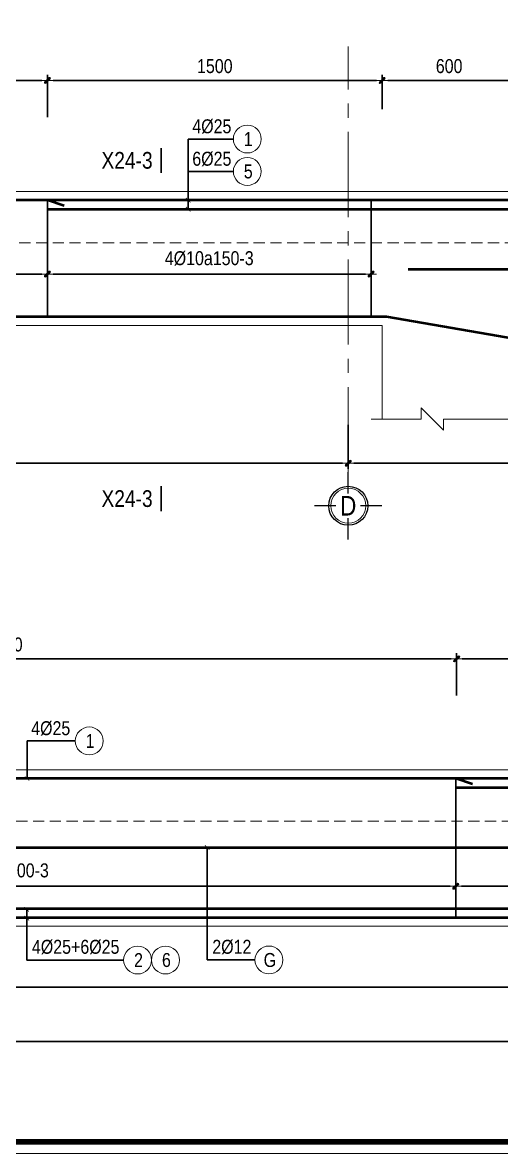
# Model space of a CAD drawing. Header units: millimetres. Extents: x 397144 to 8960116, y 345581 to 674207.
# Drawn here: x 4981456 to 4983601, y 648891 to 653957 of the extents above; entities that cross this region are included whole.
import ezdxf
from ezdxf.enums import TextEntityAlignment as Align
from ezdxf.xclip import XClip

# ---------------------------------------------------------------- set-up
doc = ezdxf.new("R2010")
doc.units = ezdxf.units.MM
doc.header["$XCLIPFRAME"] = 0
doc.header["$PDSIZE"] = -10
doc.linetypes.add('CENTER2', pattern=[28.575, 19.05, -3.175, 3.175, -3.175])
doc.linetypes.add('HIDDEN', pattern=[0.375, 0.25, -0.125])
doc.layers.get('0').update_dxf_attribs({"linetype": 'CONTINUOUS'})
doc.layers.get('Defpoints').update_dxf_attribs({"color": 12, "linetype": 'CONTINUOUS'})
for name, color, linetype, lineweight in [('2', 2, 'CONTINUOUS', 20), ('CDAI', 8, 'CONTINUOUS', 30), ('CTHEP', 2, 'CONTINUOUS', 50), ('DBAO', 3, 'CONTINUOUS', 20), ('DGIONG', 4, 'CONTINUOUS', 13), ('KTH', 150, 'CONTINUOUS', 5), ('Net khuat', 8, 'HIDDEN', 13), ('STICK', 1, 'CONTINUOUS', 9), ('TEXT', 7, 'CONTINUOUS', 15)]:
    doc.layers.add(name, color=color, linetype=linetype, lineweight=lineweight)
doc.layers.add('8', color=8, linetype='CONTINUOUS')
doc.styles.add('HELVECONDENSE', font='VHELVCN_0.TTF')
doc.styles.add('Star-HelCon', font='VHELVCN_0.TTF')
doc.styles.add('TTP-HelCon', font='VHELVCN_0.TTF')
doc.styles.add('VNI-HELVE-CONDENSE', font='VHELVCN_0.TTF')
doc.dimstyles.new('kc-25', dxfattribs={"dimtxt": 62.5, "dimasz": 20, "dimexe": 20, "dimexo": 50, "dimgap": 25, "dimtad": 3, "dimdec": 0, "dimzin": 0, "dimdsep": 46, "dimtxsty": 'VNI-HELVE-CONDENSE', "dimblk": 'DIM', "dimcen": 2.5, "dimclrd": 256, "dimclre": 154, "dimclrt": 7, "dimaunit": 1, "dimadec": 0, "dimazin": 0, "dimtfac": 1, "dimtdec": 0, "dimtix": 1, "dimtmove": 0, "dimatfit": 3, "dimldrblk": 'DOT', "dimfxl": 1, "dimtolj": 1, "dimtzin": 0, "dimarcsym": 0})
doc.dimstyles.new('TTP-25', dxfattribs={"dimscale": 25, "dimtxt": 2.5, "dimasz": 1, "dimexe": 1, "dimexo": 1, "dimgap": 0.09, "dimtad": 0, "dimdec": 4, "dimrnd": 5, "dimzin": 9, "dimdsep": 46, "dimtxsty": 'TTP-HelCon', "dimblk": 'Stick1', "dimcen": 0.09, "dimdle": 1.5, "dimclrd": 256, "dimclre": 256, "dimclrt": 7, "dimadec": 0, "dimazin": 0, "dimtfac": 1, "dimtdec": 4, "dimtmove": 0, "dimatfit": 3, "dimldrblk": '_ArchTick1', "dimfxl": 1, "dimtvp": 1, "dimtolj": 1, "dimtzin": 0, "dimarcsym": 0})

# ---------------------------------------------------------------- blocks, each defined once
blk = doc.blocks.new('CHG_XX_Khung ten')
blk.add_lwpolyline([(15, 579), (826, 579), (826, 15), (15, 15)], close=True)
at = {"color": 4, "linetype": 'Continuous', "const_width": 1}
blk.add_lwpolyline([(17, 577), (824, 577), (824, 17), (17, 17)], close=True, dxfattribs=at)
blk = doc.blocks.new('Stick1')
at = {"layer": 'STICK'}
h = blk.add_hatch(color=256, dxfattribs=at)
edge = h.paths.add_edge_path()
edge.add_line((0.3, 0.5), (-0.5, -0.3))
edge.add_arc((-0.4, -0.4), 0.141, 135, 315)
edge.add_line((-0.3, -0.5), (0.5, 0.3))
edge.add_arc((0.4, 0.4), 0.141, 315, 495)
blk.add_line((1, 0), (-1, 0), dxfattribs=at)
blk.add_lwpolyline([(0.3, 0.5), (-0.5, -0.3, 1), (-0.3, -0.5), (0.5, 0.3, 1), (0.3, 0.5, 1)], format="xyb", dxfattribs=at)
blk = doc.blocks.new('*D8875')
at = {"layer": 'Defpoints', "color": 0, "transparency": 16777216}
for p in [(5202725.3, 636979.5), (5204830.3, 636963), (5202725.3, 636905.5)]:
    blk.add_point(p, dxfattribs=at)
at = {"layer": 'KTH', "lineweight": -2, "transparency": 16777216}
for p, q in [((5202725.3, 636954.5), (5202725.3, 636880.5)), ((5204830.3, 636938), (5204830.3, 636880.5)), ((5204805.3, 636905.5), (5202750.3, 636905.5))]:
    blk.add_line(p, q, dxfattribs=at)
at = {"layer": 'KTH', "lineweight": -2, "transparency": 16777216, "xscale": 25, "yscale": 25, "zscale": 25, "rotation": 180}
blk.add_blockref('Stick1', (5202725.3, 636905.5), dxfattribs=at)
at = {"layer": 'KTH', "lineweight": -2, "transparency": 16777216, "xscale": 25, "yscale": 25, "zscale": 25}
blk.add_blockref('Stick1', (5204830.3, 636905.5), dxfattribs=at)
at = {"layer": 'KTH', "color": 7, "transparency": 16777216, "insert": (5203777.8, 636975.4), "char_height": 62.5, "attachment_point": 5, "style": 'TTP-HelCon'}
blk.add_mtext('\\A1;4Þ10a150-3', dxfattribs=at)
blk = doc.blocks.new('_ArchTick1')
at = {"color": 0, "const_width": 3.81}
blk.add_lwpolyline([(-12.7, -12.7), (12.7, 12.7)], dxfattribs=at)
blk = doc.blocks.new('*D8881')
at = {"layer": 'Defpoints', "color": 0, "transparency": 16777216}
for p in [(5191129.2, 637197.1), (5194180.3, 637197.1), (5191129.2, 637057.1)]:
    blk.add_point(p, dxfattribs=at)
at = {"layer": 'KTH', "lineweight": -2, "transparency": 16777216}
for p, q in [((5191129.2, 637172.1), (5191129.2, 637032.1)), ((5194180.3, 637172.1), (5194180.3, 637032.1)), ((5194155.3, 637057.1), (5191154.2, 637057.1))]:
    blk.add_line(p, q, dxfattribs=at)
at = {"layer": 'KTH', "lineweight": -2, "transparency": 16777216, "xscale": 25, "yscale": 25, "zscale": 25, "rotation": 180}
blk.add_blockref('Stick1', (5191129.2, 637057.1), dxfattribs=at)
at = {"layer": 'KTH', "lineweight": -2, "transparency": 16777216, "xscale": 25, "yscale": 25, "zscale": 25}
blk.add_blockref('Stick1', (5194180.3, 637057.1), dxfattribs=at)
at = {"layer": 'KTH', "color": 7, "transparency": 16777216, "insert": (5192654.7, 637127), "char_height": 62.5, "attachment_point": 5, "style": 'TTP-HelCon'}
blk.add_mtext('\\A1;4Þ10a200-3', dxfattribs=at)
blk = doc.blocks.new('*D8882')
at = {"layer": 'Defpoints', "color": 0, "transparency": 16777216}
for p in [(5194180.3, 637197.1), (5195630.3, 637114.6), (5194180.3, 637057.1)]:
    blk.add_point(p, dxfattribs=at)
at = {"layer": 'KTH', "lineweight": -2, "transparency": 16777216}
for p, q in [((5194180.3, 637172.1), (5194180.3, 637032.1)), ((5195630.3, 637089.6), (5195630.3, 637032.1)), ((5195605.3, 637057.1), (5194205.3, 637057.1))]:
    blk.add_line(p, q, dxfattribs=at)
at = {"layer": 'KTH', "lineweight": -2, "transparency": 16777216, "xscale": 25, "yscale": 25, "zscale": 25, "rotation": 180}
blk.add_blockref('Stick1', (5194180.3, 637057.1), dxfattribs=at)
at = {"layer": 'KTH', "lineweight": -2, "transparency": 16777216, "xscale": 25, "yscale": 25, "zscale": 25}
blk.add_blockref('Stick1', (5195630.3, 637057.1), dxfattribs=at)
at = {"layer": 'KTH', "color": 7, "transparency": 16777216, "insert": (5194905.3, 637127), "char_height": 62.5, "attachment_point": 5, "style": 'TTP-HelCon'}
blk.add_mtext('\\A1;4Þ10a150-3', dxfattribs=at)
blk = doc.blocks.new('*D8883')
at = {"layer": 'Defpoints', "color": 0, "transparency": 16777216}
for p in [(5194180.3, 637924.5), (5191129.2, 637735.5), (5194180.3, 637735.5)]:
    blk.add_point(p, dxfattribs=at)
at = {"layer": 'KTH', "lineweight": -2, "transparency": 16777216}
for p, q in [((5191129.2, 637760.5), (5191129.2, 637949.5)), ((5194180.3, 637760.5), (5194180.3, 637949.5)), ((5191154.2, 637924.5), (5194155.3, 637924.5))]:
    blk.add_line(p, q, dxfattribs=at)
at = {"layer": 'KTH', "lineweight": -2, "transparency": 16777216, "xscale": 25, "yscale": 25, "zscale": 25, "rotation": 180}
blk.add_blockref('Stick1', (5191129.2, 637924.5), dxfattribs=at)
at = {"layer": 'KTH', "lineweight": -2, "transparency": 16777216, "xscale": 25, "yscale": 25, "zscale": 25}
blk.add_blockref('Stick1', (5194180.3, 637924.5), dxfattribs=at)
at = {"layer": 'KTH', "color": 7, "transparency": 16777216, "insert": (5192654.7, 637988.4), "char_height": 62.5, "attachment_point": 5, "style": 'TTP-HelCon'}
blk.add_mtext('\\A1;3050', dxfattribs=at)
blk = doc.blocks.new('*D8884')
at = {"layer": 'Defpoints', "color": 0, "transparency": 16777216}
for p in [(5195680.3, 637924.5), (5194180.3, 637771.4), (5195680.3, 637771.4)]:
    blk.add_point(p, dxfattribs=at)
at = {"layer": 'KTH', "lineweight": -2, "transparency": 16777216}
for p, q in [((5194180.3, 637796.4), (5194180.3, 637949.5)), ((5195680.3, 637796.4), (5195680.3, 637949.5)), ((5194205.3, 637924.5), (5195655.3, 637924.5))]:
    blk.add_line(p, q, dxfattribs=at)
at = {"layer": 'KTH', "lineweight": -2, "transparency": 16777216, "xscale": 25, "yscale": 25, "zscale": 25, "rotation": 180}
blk.add_blockref('Stick1', (5194180.3, 637924.5), dxfattribs=at)
at = {"layer": 'KTH', "lineweight": -2, "transparency": 16777216, "xscale": 25, "yscale": 25, "zscale": 25}
blk.add_blockref('Stick1', (5195680.3, 637924.5), dxfattribs=at)
at = {"layer": 'KTH', "color": 7, "transparency": 16777216, "insert": (5194930.3, 637988.4), "char_height": 62.5, "attachment_point": 5, "style": 'TTP-HelCon'}
blk.add_mtext('\\A1;1500', dxfattribs=at)
blk = doc.blocks.new('*D8885')
at = {"layer": 'Defpoints', "color": 0, "transparency": 16777216}
for p in [(5189578.2, 636407.1), (5195528.2, 636407.1), (5189578.2, 636209.1)]:
    blk.add_point(p, dxfattribs=at)
at = {"layer": 'KTH', "lineweight": -2, "transparency": 16777216}
for p, q in [((5189578.2, 636382.1), (5189578.2, 636184.1)), ((5195528.2, 636382.1), (5195528.2, 636184.1)), ((5195503.2, 636209.1), (5189603.2, 636209.1))]:
    blk.add_line(p, q, dxfattribs=at)
at = {"layer": 'KTH', "lineweight": -2, "transparency": 16777216, "xscale": 25, "yscale": 25, "zscale": 25, "rotation": 180}
blk.add_blockref('Stick1', (5189578.2, 636209.1), dxfattribs=at)
at = {"layer": 'KTH', "lineweight": -2, "transparency": 16777216, "xscale": 25, "yscale": 25, "zscale": 25}
blk.add_blockref('Stick1', (5195528.2, 636209.1), dxfattribs=at)
at = {"layer": 'KTH', "color": 7, "transparency": 16777216, "insert": (5192553.2, 636273), "char_height": 62.5, "attachment_point": 5, "style": 'TTP-HelCon'}
blk.add_mtext('\\A1;5950', dxfattribs=at)
blk = doc.blocks.new('*D8886')
at = {"layer": 'Defpoints', "color": 0, "transparency": 16777216}
for p in [(5195528.2, 636407.1), (5205028.2, 636407.1), (5205028.2, 636209.1)]:
    blk.add_point(p, dxfattribs=at)
at = {"layer": 'KTH', "lineweight": -2, "transparency": 16777216}
for p, q in [((5195528.2, 636382.1), (5195528.2, 636184.1)), ((5205028.2, 636382.1), (5205028.2, 636184.1)), ((5195553.2, 636209.1), (5205003.2, 636209.1))]:
    blk.add_line(p, q, dxfattribs=at)
at = {"layer": 'KTH', "lineweight": -2, "transparency": 16777216, "xscale": 25, "yscale": 25, "zscale": 25, "rotation": 180}
blk.add_blockref('Stick1', (5195528.2, 636209.1), dxfattribs=at)
at = {"layer": 'KTH', "lineweight": -2, "transparency": 16777216, "xscale": 25, "yscale": 25, "zscale": 25}
blk.add_blockref('Stick1', (5205028.2, 636209.1), dxfattribs=at)
at = {"layer": 'KTH', "color": 7, "transparency": 16777216, "insert": (5200278.2, 636272.9), "char_height": 62.5, "attachment_point": 5, "style": 'TTP-HelCon'}
blk.add_mtext('\\A1;9500', dxfattribs=at)
blk = doc.blocks.new('*D8888')
at = {"layer": 'Defpoints', "color": 0, "transparency": 16777216}
for p in [(5198680.3, 637045.6), (5202725.3, 637045.5), (5202725.3, 636905.5)]:
    blk.add_point(p, dxfattribs=at)
at = {"layer": 'KTH', "lineweight": -2, "transparency": 16777216}
for p, q in [((5198680.3, 637020.6), (5198680.3, 636880.5)), ((5202725.3, 637020.5), (5202725.3, 636880.5)), ((5198705.3, 636905.5), (5202700.3, 636905.5))]:
    blk.add_line(p, q, dxfattribs=at)
at = {"layer": 'KTH', "lineweight": -2, "transparency": 16777216, "xscale": 25, "yscale": 25, "zscale": 25, "rotation": 180}
blk.add_blockref('Stick1', (5198680.3, 636905.5), dxfattribs=at)
at = {"layer": 'KTH', "lineweight": -2, "transparency": 16777216, "xscale": 25, "yscale": 25, "zscale": 25}
blk.add_blockref('Stick1', (5202725.3, 636905.5), dxfattribs=at)
at = {"layer": 'KTH', "color": 7, "transparency": 16777216, "insert": (5200702.8, 636975.4), "char_height": 62.5, "attachment_point": 5, "style": 'TTP-HelCon'}
blk.add_mtext('\\A1;4Þ10a200-3', dxfattribs=at)
blk = doc.blocks.new('*D8890')
at = {"layer": 'Defpoints', "color": 0, "transparency": 16777216}
for p in [(5198680.3, 637924.4), (5198680.3, 637735.5), (5202729.3, 637735.5)]:
    blk.add_point(p, dxfattribs=at)
at = {"layer": 'KTH', "lineweight": -2, "transparency": 16777216}
for p, q in [((5198680.3, 637760.5), (5198680.3, 637949.4)), ((5202729.3, 637760.5), (5202729.3, 637949.4)), ((5202704.3, 637924.4), (5198705.3, 637924.4))]:
    blk.add_line(p, q, dxfattribs=at)
at = {"layer": 'KTH', "lineweight": -2, "transparency": 16777216, "xscale": 25, "yscale": 25, "zscale": 25, "rotation": 180}
blk.add_blockref('Stick1', (5198680.3, 637924.4), dxfattribs=at)
at = {"layer": 'KTH', "lineweight": -2, "transparency": 16777216, "xscale": 25, "yscale": 25, "zscale": 25}
blk.add_blockref('Stick1', (5202729.3, 637924.4), dxfattribs=at)
at = {"layer": 'KTH', "color": 7, "transparency": 16777216, "insert": (5200704.8, 637988.3), "char_height": 62.5, "attachment_point": 5, "style": 'TTP-HelCon'}
blk.add_mtext('\\A1;4050', dxfattribs=at)
blk = doc.blocks.new('*D8892')
at = {"layer": 'Defpoints', "color": 0, "transparency": 16777216}
for p in [(5204830.3, 637924.5), (5202729.3, 637735.4), (5204830.3, 637735.4)]:
    blk.add_point(p, dxfattribs=at)
at = {"layer": 'KTH', "lineweight": -2, "transparency": 16777216}
for p, q in [((5202729.3, 637760.4), (5202729.3, 637949.5)), ((5204830.3, 637760.4), (5204830.3, 637949.5)), ((5202754.3, 637924.5), (5204805.3, 637924.5))]:
    blk.add_line(p, q, dxfattribs=at)
at = {"layer": 'KTH', "lineweight": -2, "transparency": 16777216, "xscale": 25, "yscale": 25, "zscale": 25, "rotation": 180}
blk.add_blockref('Stick1', (5202729.3, 637924.5), dxfattribs=at)
at = {"layer": 'KTH', "lineweight": -2, "transparency": 16777216, "xscale": 25, "yscale": 25, "zscale": 25}
blk.add_blockref('Stick1', (5204830.3, 637924.5), dxfattribs=at)
at = {"layer": 'KTH', "color": 7, "transparency": 16777216, "insert": (5203779.8, 637988.3), "char_height": 62.5, "attachment_point": 5, "style": 'TTP-HelCon'}
blk.add_mtext('\\A1;2100', dxfattribs=at)
blk = doc.blocks.new('dau truc')
blk.add_circle((0, 0), 180)
at = {"layer": '8'}
for p, q in [((0, 127), (0, 345)), ((-127, 0), (-345, 0)), ((345, 0), (127, 0)), ((0, -345), (0, -127))]:
    blk.add_line(p, q, dxfattribs=at)
blk.add_circle((0, 0), 200, dxfattribs=at)
at = {"layer": 'TEXT', "style": 'HELVECONDENSE'}
blk.add_attdef('A', text='', height=233, dxfattribs=at).set_placement((0, 0), align=Align.MIDDLE)
blk = doc.blocks.new('DIM')
h = blk.add_hatch(color=1)
h.paths.add_polyline_path([(0.49, 0.29, 1), (0.29, 0.49), (-0.19, 0), (0.19, 0)])
h.paths.add_polyline_path([(0.19, 0), (-0.19, 0), (-0.49, -0.29, 1), (-0.29, -0.49)])
at = {"color": 9}
for p, q in [((-0.19, 0), (-1.5, 0)), ((0.19, 0), (1.5, 0))]:
    blk.add_line(p, q, dxfattribs=at)
at = {"color": 1}
for p, q in [((-0.49, -0.29), (0.29, 0.49)), ((-0.29, -0.49), (0.49, 0.29)), ((-0.19, 0), (0.19, 0))]:
    blk.add_line(p, q, dxfattribs=at)
blk.add_arc((-0.39, -0.39), 0.138, 135, 315, dxfattribs=at)
blk = doc.blocks.new('*D8893')
at = {"layer": 'Defpoints', "color": 0, "transparency": 16777216}
for p in [(5196280.3, 637924.5), (5195680.3, 637771.4), (5196280.3, 637771.4)]:
    blk.add_point(p, dxfattribs=at)
at = {"layer": 'KTH', "lineweight": -2, "transparency": 16777216}
for p, q in [((5195680.3, 637796.4), (5195680.3, 637949.5)), ((5196280.3, 637796.4), (5196280.3, 637949.5)), ((5195705.3, 637924.5), (5196255.3, 637924.5))]:
    blk.add_line(p, q, dxfattribs=at)
at = {"layer": 'KTH', "lineweight": -2, "transparency": 16777216, "xscale": 25, "yscale": 25, "zscale": 25, "rotation": 180}
blk.add_blockref('Stick1', (5195680.3, 637924.5), dxfattribs=at)
at = {"layer": 'KTH', "lineweight": -2, "transparency": 16777216, "xscale": 25, "yscale": 25, "zscale": 25}
blk.add_blockref('Stick1', (5196280.3, 637924.5), dxfattribs=at)
at = {"layer": 'KTH', "color": 7, "transparency": 16777216, "insert": (5195980.3, 637988.4), "char_height": 62.5, "attachment_point": 5, "style": 'TTP-HelCon'}
blk.add_mtext('\\A1;600', dxfattribs=at)
blk = doc.blocks.new('*D8898')
at = {"layer": 'Defpoints', "color": 0, "transparency": 16777216}
for p in [(5197680.3, 636727.1), (5203480.3, 636664.4), (5203480.3, 636452.9)]:
    blk.add_point(p, dxfattribs=at)
at = {"layer": 'KTH', "lineweight": -2, "transparency": 16777216}
for p, q in [((5197680.3, 636702.1), (5197680.3, 636427.9)), ((5203480.3, 636639.4), (5203480.3, 636427.9)), ((5197705.3, 636452.9), (5203455.3, 636452.9))]:
    blk.add_line(p, q, dxfattribs=at)
at = {"layer": 'KTH', "lineweight": -2, "transparency": 16777216, "xscale": 25, "yscale": 25, "zscale": 25, "rotation": 180}
blk.add_blockref('Stick1', (5197680.3, 636452.9), dxfattribs=at)
at = {"layer": 'KTH', "lineweight": -2, "transparency": 16777216, "xscale": 25, "yscale": 25, "zscale": 25}
blk.add_blockref('Stick1', (5203480.3, 636452.9), dxfattribs=at)
at = {"layer": 'KTH', "color": 7, "transparency": 16777216, "insert": (5200580.3, 636516.7), "char_height": 62.5, "attachment_point": 5, "style": 'TTP-HelCon'}
blk.add_mtext('\\A1;5800', dxfattribs=at)
blk = doc.blocks.new('MC')
at = {"layer": 'CTHEP', "const_width": 10}
blk.add_lwpolyline([(0, 150), (0, 0)], dxfattribs=at)
at = {"layer": 'TEXT', "style": 'TTP-HelCon'}
blk.add_attdef('A', text='', height=100, dxfattribs=at).set_placement((-50, 25.5), align=Align.RIGHT)
blk = doc.blocks.new('AX-24')
at = {"layer": 'CDAI', "ltscale": 52.5}
for p, q in [((5194180.29063, 637392.12787), (5194180.29063, 636862.12787)), ((5195630.29063, 637392.12787), (5195630.29063, 636862.12787)), ((5202725.31517, 637392.05573), (5202725.31517, 636766.08473))]:
    blk.add_line(p, q, dxfattribs=at)
at = {"layer": 'CTHEP'}
for p, q in [((5194255.29063, 637363.12787), (5194180.29063, 637388.12787)), ((5202800.31517, 637363.05573), (5202725.31517, 637388.05573)), ((5194180.3301, 637348.11471), (5198680.28802, 637348.10307)), ((5202729.35465, 637348.11471), (5207029.31657, 637348.11471)), ((5195796.91595, 637079.11597), (5205378.97758, 637079.06784)), ((5197680.28802, 636806.08207), (5203480.31517, 636806.01871))]:
    blk.add_line(p, q, dxfattribs=at)
for points in [[(5212250.31871, 636859.86833), (5212250.31871, 637388.05554), (5189209.16681, 637388.13109)], [(5189267.40577, 637142.5212), (5189267.40577, 636866.13113), (5195699.2967, 636866.10997), (5196279.15845, 636766.10807), (5204880.31517, 636766.07978), (5205454.36068, 636866.07789), (5212188.48587, 636866.05575), (5212188.48587, 637288.93126)]]:
    blk.add_lwpolyline(points, dxfattribs=at)
at = {"layer": 'DBAO'}
for points in [[(5189629.16681, 637735.52543), (5189629.16681, 637427.13109), (5195805.6519, 637426.97332)], [(5195805.6519, 637427.28753), (5205028.22142, 637427.05195)], [(5189629.16681, 636407.13109), (5189629.16681, 636827.13109), (5195680.29063, 636827.10119)], [(5195680.29063, 636407.12787), (5195680.29063, 636827.12787)], [(5196280.28802, 636407.12403), (5196280.28802, 636727.09822), (5204880.31517, 636727.05573), (5204880.31517, 636407.05573)]]:
    blk.add_lwpolyline(points, dxfattribs=at)
at = {"layer": 'DGIONG'}
blk.add_lwpolyline([(5195630.29063, 636407.12787), (5195855.29063, 636407.12787), (5195855.29063, 636457.12787), (5195955.29063, 636357.12787), (5195955.29063, 636407.12787), (5196330.28802, 636407.12403)], dxfattribs=at)
for centre in [(5195075.9959, 637661.93225), (5201082.90772, 637556.6402), (5195075.9959, 637516.63325), (5201299.5891, 636574.98496), (5201424.5891, 636574.98496), (5201888.16693, 636575.04219)]:
    blk.add_circle(centre, 62.5, dxfattribs=at)
at = {"layer": 'Net khuat', "linetype": 'CENTER2', "ltscale": 20}
blk.add_line((5195528.22142, 636169.63408), (5195528.22142, 638174.97673), dxfattribs=at)
at = {"layer": 'Net khuat', "ltscale": 200}
blk.add_lwpolyline([(5189179.16681, 636827.13109), (5189179.16681, 636827.13109), (5189479.16681, 636827.13109), (5189479.16681, 637197.13109), (5212330.31656, 637197.0553)], dxfattribs=at)
at = {"xscale": 0.75, "yscale": 0.75, "zscale": 0.75}
for p in [(5194689.21809, 637510.00772), (5194689.21809, 635994.35045)]:
    blk.add_blockref('MC', p, dxfattribs=at).add_auto_attribs({'A': 'X24-3'})
at = {"layer": '2', "ltscale": 300}
ref = blk.add_blockref('dau truc', (5195528.22142, 636018.76955), dxfattribs=dict(at, xscale=0.4367131292819977, yscale=0.4367131292819977, zscale=0.4367131292819977))
ref.add_attrib('A', 'D', dxfattribs={"layer": 'TEXT', "height": 87.5, "style": 'HELVECONDENSE'}).set_placement((5195528.22142, 636018.76955), align=Align.MIDDLE)
at = {"layer": 'TEXT', "style": 'TTP-HelCon'}
for s, p in [('4Þ25', (5194829.48585, 637687.7852)), ('4Þ25', (5200822.78384, 637582.49314, 0)), ('6Þ25', (5194829.48585, 637542.4862)), ('4Þ25+6Þ25', (5200826.14787, 636602.88202)), ('2Þ12', (5201634.35907, 636602.93925, 0))]:
    blk.add_text(s, height=62.5, dxfattribs=at).set_placement(p)
at = {"layer": 'TEXT', "style": 'Star-HelCon'}
for s, p in [('1', (5195080.16257, 637661.93225)), ('5', (5195080.16257, 637516.63325)), ('1', (5201087.07439, 637556.6402)), ('2', (5201303.75577, 636574.98496)), ('6', (5201428.75577, 636574.98496)), ('G', (5201892.3336, 636575.04219))]:
    blk.add_text(s, height=62.5, dxfattribs=at).set_placement(p, align=Align.MIDDLE)
at = {"layer": 'KTH'}
for base, p1, p2, picture, middle in [((5194180.29063, 637924.52221), (5191129.16681, 637735.52543), (5194180.29063, 637735.52221), '*D8883', (5192654.72872, 637988.35554)), ((5195680.29063, 637924.52221), (5194180.29063, 637771.42548), (5195680.29063, 637771.42548), '*D8884', (5194930.29063, 637988.35554)), ((5196280.28802, 637924.52221), (5195680.29063, 637771.42548), (5196280.28802, 637771.42548), '*D8893', (5195980.28933, 637988.35554)), ((5204830.31517, 637924.45007), (5202729.31517, 637735.44624), (5204830.31517, 637735.44624), '*D8892', (5203779.81517, 637988.2834)), ((5205028.22142, 636209.07081), (5195528.22142, 636407.12787), (5205028.22142, 636407.05382), '*D8886', (5200278.22142, 636272.90414))]:
    dim = blk.add_linear_dim(base=base, p1=p1, p2=p2, angle=180, dimstyle='TTP-25', override={"dimtmove": 1}, dxfattribs=at)
    dim.commit()
    dim.dimension.update_dxf_attribs({"geometry": picture, "text_midpoint": middle})
for base, p1, p2, picture, middle in [((5198680.288025, 637924.443018), (5202729.31517, 637735.450071), (5198680.288025, 637735.518375), '*D8890', (5200704.801598, 637988.276352)), ((5203480.3151702695, 636452.8660300421), (5197680.2880248986, 636727.0838792045), (5203480.3151702695, 636664.4169950653), '*D8898', (5200580.301597584, 636516.6993633754)), ((5189578.22142, 636209.15), (5195528.22142, 636407.12787), (5189578.22142, 636407.13109), '*D8885', (5192553.22142, 636272.98333))]:
    dim = blk.add_linear_dim(base=base, p1=p1, p2=p2, dimstyle='TTP-25', override={"dimtmove": 1}, dxfattribs=at)
    dim.commit()
    dim.dimension.update_dxf_attribs({"geometry": picture, "text_midpoint": middle})
for base, p1, p2, text, picture, middle in [((5191129.16681, 637057.11469), (5194180.29063, 637197.12787), (5191129.16681, 637197.13109), '4Þ10a200-3', '*D8881', (5192654.72872, 637127.03135)), ((5194180.29063, 637057.11469), (5195630.29063, 637114.58804), (5194180.29063, 637197.12787), '4Þ10a150-3', '*D8882', (5194905.29063, 637127.03135)), ((5202725.31517, 636905.48337), (5204830.31517, 636962.95672), (5202725.31517, 636979.48338), '4Þ10a150-3', '*D8875', (5203777.81517, 636975.40004))]:
    dim = blk.add_linear_dim(base=base, p1=p1, p2=p2, angle=180, text=text, dimstyle='TTP-25', override={"dimtmove": 1}, dxfattribs=at)
    dim.commit()
    dim.dimension.update_dxf_attribs({"geometry": picture, "text_midpoint": middle})
dim = blk.add_linear_dim(base=(5202725.31517, 636905.47632), p1=(5198680.28802, 637045.56486), p2=(5202725.31517, 637045.49655), text='4Þ10a200-3', dimstyle='TTP-25', override={"dimtmove": 1}, dxfattribs=at)
dim.commit()
dim.dimension.update_dxf_attribs({"geometry": '*D8888', "text_midpoint": (5200702.8016, 636975.39299)})
at = {"layer": 'DGIONG'}
for points in [[(5194810.97408, 637388.12414), (5194810.97382, 637661.93225), (5195013.4959, 637661.93225)], [(5200804.27207, 637388.13109), (5200804.2718, 637556.6402), (5201020.40772, 637556.6402)], [(5194810.97373, 637348.12414), (5194810.97347, 637516.63325), (5195013.49555, 637516.63325)], [(5201611.34889, 637079.08676), (5201611.34704, 636575.04219), (5201825.66693, 636575.04219)], [(5200803.1361, 636802.05857), (5200803.13584, 636574.98496), (5201237.0891, 636574.98496)], [(5200803.1361, 636762.02922), (5200803.13584, 636574.98496), (5201237.0891, 636574.98496)]]:
    blk.add_leader(points, dimstyle='kc-25', override={"dimtad": 0, "dimldrblk": 'ArchTick', "dimfxl": 100, "dimarcsym": 1}, dxfattribs=at)

msp = doc.modelspace()

# ---------------------------------------------------------------- block references
at = {"layer": 'KTH', "ltscale": 0.8, "xscale": 25.92478421702978, "yscale": 25.92478421702978, "zscale": 25.92478421702978}
msp.add_blockref('CHG_XX_Khung ten', (4975456.08674, 648501.85593), dxfattribs=at)

# ---------------------------------------------------------------- next in the draw order: linework, layer by layer
at = {"layer": 'CDAI', "ltscale": 0.8}
msp.add_lwpolyline([(4975896.80807, 663460.45642), (4993266.4135, 663460.45642), (4993266.4135, 648942.57726), (4975896.80807, 648942.57726)], close=True, dxfattribs=at)
msp.add_lwpolyline([(4975896.80807, 663460.45642), (4993266.4135, 663460.45642), (4993266.4135, 648942.57726), (4975896.80807, 648942.57726)], close=True, dxfattribs=at)

# ---------------------------------------------------------------- next in the draw order: block references
at = {"layer": 'CDAI'}
ref = msp.add_blockref('AX-24', (-212613.48501, 15773.74161), dxfattribs=at)
XClip(ref).set_block_clipping_path([(5188510.2930824049, 635774.4606031207), (5196775.2121464582, 638076.6727256122)])
ref = msp.add_blockref('AX-24', (-219328.79479, 13182.20436), dxfattribs=at)
XClip(ref).set_block_clipping_path([(5195431.0983060338, 635760.3728945049), (5212458.2112679482, 638174.9767266086)])

doc.saveas('drawing.dxf')
